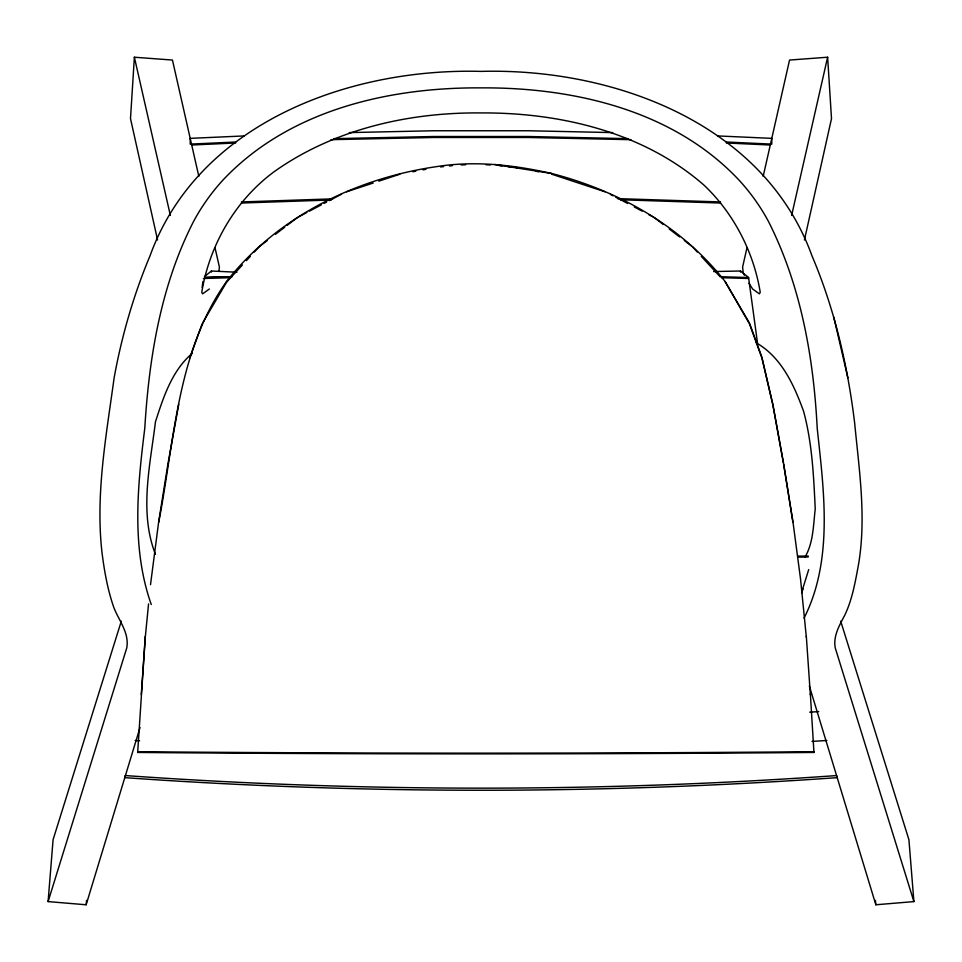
<?xml version="1.0" encoding="UTF-8"?>
<svg xmlns="http://www.w3.org/2000/svg" width="962" height="962" viewBox="0 0 962 962"><rect width="100%" height="100%" fill="white"/><g stroke="black" fill="none" stroke-linecap="round" stroke-linejoin="round"><path stroke-width="1.44" d="M137.674 752.452L137.674 751.707A1192.639 35.053 0 0 0 813.948 751.707L813.948 752.452A1216.93 35.774 0 0 1 137.674 752.452L145.298 636.315M198.833 176.383L172.451 60.053L134.379 57.227L130.495 118.591L157.576 240.019M141.258 694.732L145.298 637.048L148.569 603.883M140.043 727.5L86.147 904.773L48.1 901.598L53.078 839.706L121.308 621.151M86.147 904.773L86.556 900.36M158.706 522.294C174.579 440.74 176.78 351.611 226.551 281.493C277.381 216.727 355.579 178.475 436.087 166.703C474.711 160.438 513.973 164.959 551.875 173.533C618.903 190.873 681.974 226.443 725.071 281.493L749.446 323.761L761.88 357.936L772.859 405.014L783.369 462.914M150.505 584.716L158.706 521.56L167.989 463.636L178.764 404.28M218.927 271.392L219.396 267.039L215.079 248.028M202.128 287.361L202.958 281.457M804.424 240.019L831.505 118.591L827.621 57.227L789.549 60.053L763.167 176.383M746.921 248.028L742.604 267.039L743.229 272.847L744.335 275.18M791.63 215.452L827.621 57.227M48.1 901.598L126.756 647.919C129.497 632.984 118.915 620.682 113.841 607.539C107.624 589.742 104.329 571.091 101.984 552.441C95.37 494.083 106.289 435.533 114.129 377.825C121.717 336.015 133.61 294.973 150.036 255.784C198.22 122.775 349.507 67.797 481 71.392C612.493 67.797 763.78 122.775 811.964 255.784C834.583 308.994 847.702 365.728 854.653 423.015C859.294 471.5 867.002 520.61 857.683 569.059C854.737 584.728 851.731 600.661 844.792 615.139C839.501 625.264 833.02 636.002 835.244 647.919L913.9 901.598L875.853 904.773L809.331 685.954M801.695 592.075L808.705 569.588M801.683 593.085L803.005 588.876M189.742 357.936L202.176 323.761M805.122 556.902C813.455 542.508 813.311 525.06 815.235 508.994C813.684 476.346 812.181 442.977 803.583 411.279C793.999 384.98 781.601 357.455 756.312 342.833M804.064 618.085C833.585 559.884 823.821 490.319 817.207 428.198C813.575 357.142 800.769 285.041 768.301 221.14A210.882 203.776 0.1 0 0 739.177 180.279C673.665 110.353 573.737 87.253 481 87.879C388.239 87.229 288.384 110.389 222.787 180.255A210.882 203.776 -0.1 0 0 193.723 221.152C160.955 284.956 149.062 357.275 144.793 428.198C137.518 486.471 131.253 547.919 151.274 604.533M202.91 322.498L226.611 282.143L242.424 264.947M246.38 260.654L250.336 256.361M254.281 252.056L259.235 246.693L267.364 240.476M204.485 276.599L211.399 271.007L236.905 272.234M209.367 288.997L202.597 293.843L201.767 292.268C209.512 244.853 235.63 199.807 274.675 171.32C334.343 129.185 408.706 112.217 481 112.927C560.028 112.446 643.265 132.095 703.943 185.101C733.717 213.239 753.655 251.984 760.233 292.268L759.403 293.843L752.633 288.997L748.941 283.261M275.493 234.271L284.776 227.176M287.097 225.397L297.559 217.412M192.147 353.511C171.994 370.406 163.239 397.631 155.435 421.909C150.18 465.235 139.021 512.049 155.423 554.28M298.881 216.715L306.806 212.53M309.451 211.135L321.356 204.846M324.002 203.451L326.647 202.056M329.293 200.661L341.197 194.372M346.56 191.811L373.196 183.02M378.8 181.169L399.819 174.23M412.902 171.765L415.8 171.224M423.064 169.865L425.974 169.312M440.584 166.931L443.542 166.618M449.458 165.993L452.417 165.668M809.751 712.181L818.746 711.603M812.024 741.413L826.851 740.475M461.231 164.971L465.608 164.742M235.654 142.015L190.211 144.12L190.211 138.36L244.264 135.931M191.678 145.021L235.654 142.989M241.45 201.948L332.551 198.869M241.45 203.03L331.06 199.988M231.83 276.695L204.834 277.489L231.866 276.695M203.367 278.499L230.363 277.705M349.254 132.6L433.778 130.748L528.222 130.748L612.746 132.6M334.042 138.648L433.778 136.508L528.222 136.508L627.958 138.648M331.06 139.682L433.778 137.482L528.222 137.482L630.94 139.682M713.636 271.549L740.524 271.007L748.58 277.537L757.503 343.037M797.726 556.144L808.2 556.024M797.726 557.118L808.164 556.998M617.544 198.617L720.55 201.948M620.514 199.759L720.55 203.03M748.58 277.537L720.057 276.695L701.286 256.361M721.548 277.705L748.544 278.499M717.736 135.931L771.789 138.36L771.789 144.12L726.346 142.015M726.346 142.989L770.322 145.021M486.014 164.742L490.392 164.971M135.149 740.475L139.598 740.752M499.206 165.668L502.164 165.993M508.08 166.618L511.038 166.931M494.817 164.49L551.875 173.533M515.476 167.412L518.386 167.953M535.822 171.224L538.72 171.765M551.803 174.23L605.062 191.811M610.425 194.372L613.071 195.767M615.716 197.162L627.621 203.451M634.235 206.938L642.159 211.135M648.773 214.622L652.741 216.715M654.064 217.412L663.359 224.519M669.167 228.944L679.617 236.929M684.259 240.476L691.233 245.803M692.387 246.693L697.33 252.056M725.071 281.493L749.446 323.028L761.88 357.215L772.859 404.28L783.633 463.636L792.916 521.56L800.516 578.823L806.324 637.048M840.692 621.151L908.922 839.706L913.9 901.598M833.789 317.111L847.871 377.825M134.379 57.227L170.37 215.452M783.633 464.357L792.904 522.294M875.444 900.36L875.853 904.773M226.551 281.493L226.611 282.143M806.324 636.315L810.365 694.732M810.365 693.987L813.948 752.452M740.524 271.007L740.524 272.09M211.399 271.007L211.399 272.09M125.397 775.564L124.795 777.645C361.868 794.456 600.132 794.456 837.205 777.645L836.603 775.564C599.927 792.351 362.073 792.351 125.397 775.564"/></g></svg>
